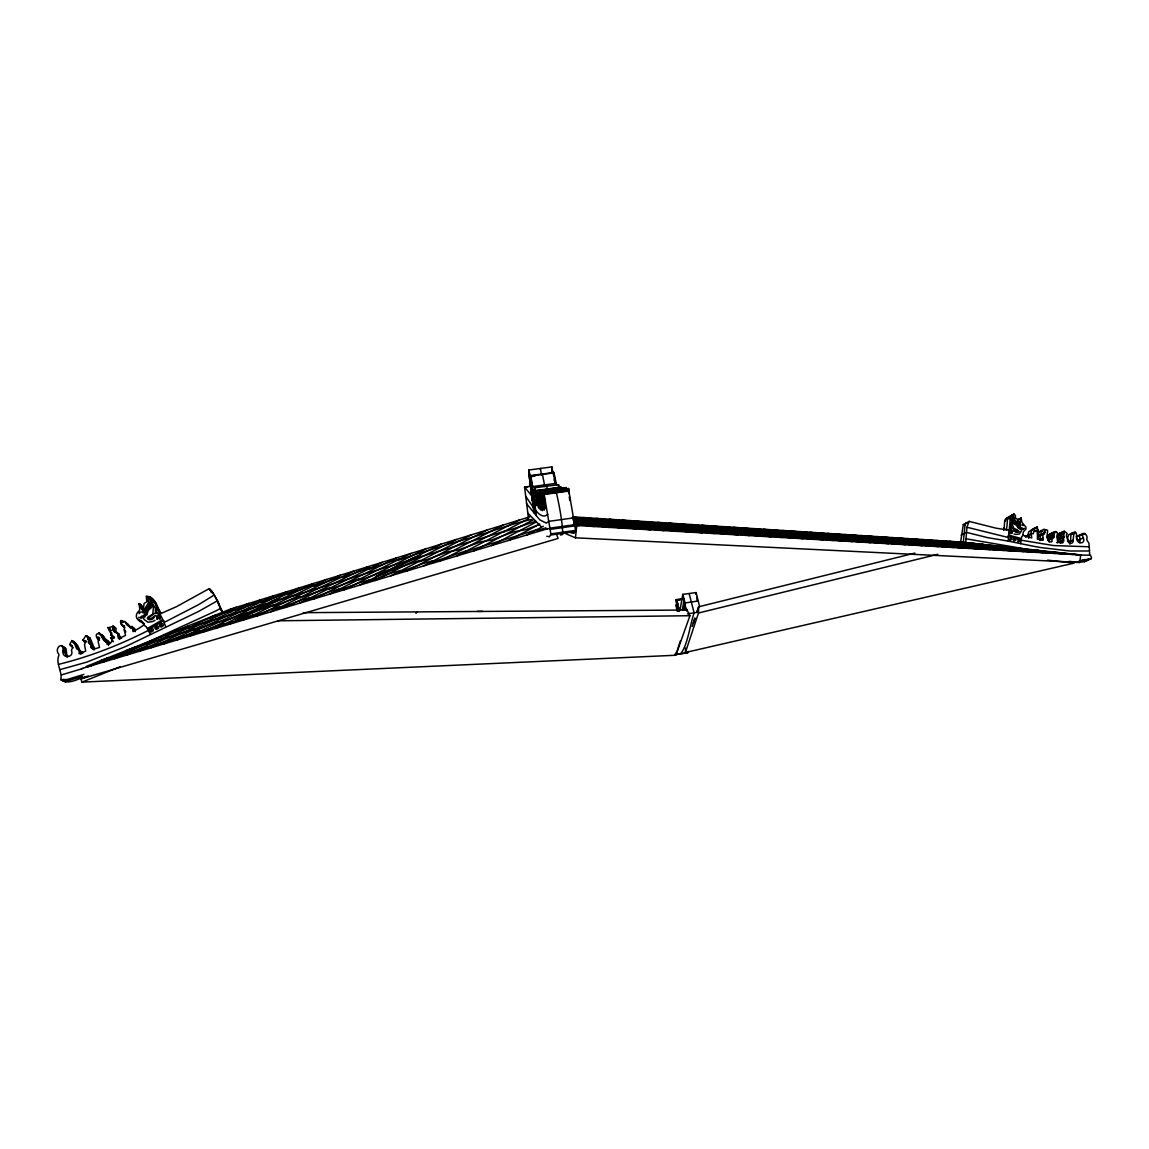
<?xml version="1.0" encoding="UTF-8"?>
<svg xmlns="http://www.w3.org/2000/svg" width="1149" height="1149" viewBox="0 0 1149 1149"><rect width="100%" height="100%" fill="white"/><g stroke="black" fill="none" stroke-linecap="round" stroke-linejoin="round"><path stroke-width="1.5" d="M1057.87 534.228L1064.462 531.168L1057.741 534.228L1057.899 542.242L1060.613 542.845A41.68 38.606 59.9 0 1 1062.667 542.96C1065.137 540.705 1061.317 526.63 1067.277 533.739C1064.979 535.377 1067.766 538.938 1069.231 543.032C1074.889 544.626 1072.505 539.183 1073.841 534.831A4.266 3.935 57.9 0 1 1073.956 534.084C1077.547 528.353 1076.024 538.709 1077.058 538.464A1.81 1.666 58.1 0 1 1077.503 539.714C1077.288 544.784 1086.135 543.563 1083.32 537.991A13.644 12.567 58 0 1 1082.918 537.1C1080.836 530.192 1088.821 534.386 1086.739 539.254A2.212 2.039 58.2 0 0 1086.997 540.274L1088.893 543.075L1089.525 550.586M677.479 610.708L676.187 599.62L683.023 599.146M528.483 518.271L524.562 487.032L530.867 486.171M570.909 532.849L574.055 533.28L575.592 530.393L568.425 488.382L568.712 493.582M533.021 490.882L533.28 493.797L532.763 490.666L532.964 492.232M552.913 472.914L551.922 466.882L528.899 470.013L529 474.365A9.034 0.862 82 0 0 529.316 477.467L530.551 486.673A9.336 0.89 82 0 0 530.637 487.463L531.728 495.851L524.562 487.032M97.909 639.103L99.46 640.295L97.737 639.289L98.728 637.35L98.153 641.76L99.518 647.404L96.157 648.496A55.597 52.854 -21 0 0 93.414 649.415L92.523 648.582C92.753 644.833 89.234 641.803 88.545 636.963C84.753 639.95 96.085 645.408 94.089 649.716L90.929 647.433C92.293 645.106 88.789 643.354 88.933 641.314M150.476 634.42L145.995 626.42A49.335 47.095 -11.5 0 1 144.357 625.53L142.275 622.112A3.504 3.346 -15.1 0 0 140.092 620.259C134.936 619.67 135.582 613.523 138.799 611.081C141.657 609.688 136.774 601.085 140.336 604.733A11.174 10.628 -14.2 0 1 140.925 606.773L141.514 609.056L143.309 609.401L144.099 603.44L146.842 601.76L146.253 596.101L150.275 597.092L151.05 600.094L150.361 605.351L146.325 609.243L145.693 613.149L144.056 612.991A3.016 2.873 -14 0 1 143.453 612.676L142.577 612.532A2.7 2.571 -14.1 0 1 141.772 612.029L143.323 609.573L143.496 610.78A3.878 3.691 -14.2 0 1 143.539 611.512L143.223 612.474M1089.554 551.003L1069.906 551.003L1040.965 547.585A252.45 229.886 48.7 0 1 1032.161 545.99L1008.362 541.107L1008.434 535.549A7.899 7.339 57.1 0 1 1008.621 534.802L1009.368 529.459M548.992 489.014L549.251 490.307M1020.614 543.664L1021.734 536.712A37.788 35.202 55.4 0 0 1022.624 535.693L1023.213 532.691A2.657 2.47 57 0 1 1024.262 530.852L1025.913 529.186L1025.928 527.104L1021.949 522.45L1021.116 518.098L1020.341 519.219A8.46 7.842 56.5 0 0 1020.427 520.87C1020.427 527.061 1018.33 517.854 1015.429 518.343C1016.176 513.172 1012.815 513.459 1010.962 516.447A5.86 5.443 56.2 0 0 1010.201 518.371L1009.813 524.26A6.061 5.644 56.6 0 0 1009.669 524.763L1009.267 530.134L1008.204 530.077L995.982 528.152L969.11 521.373L963.279 524.619L960.693 541.696M1055.199 531.57C1040.793 536.684 1051.996 541.524 1054.897 532.145C1060.57 531.556 1054.71 536.439 1057.626 538.838M1006.438 530.378L1006.883 526.199A6.032 5.616 56.6 0 1 1007.027 525.696L1007.414 519.836A5.831 5.415 56.3 0 1 1008.161 517.912L1008.908 516.978L1008.98 518.759M559.017 487.751L558.601 484.677L535.046 487.736L536.669 505.603L535.779 504.253A108.968 10.657 82.3 0 1 535.089 502.917L530.766 475.614L530.91 477.481A13.213 1.278 82 0 0 531.283 480.067L531.685 484.059L528.899 470.013M540.375 469.367L540.418 468.447L541.524 475.169M1047.601 560.166L1074.258 563.082L685.393 652.503L698.491 613.006L698.693 606.686L696.94 612.015M685.393 652.503L685.536 647.993M561.1 488.67L560.899 487.061L560.439 488.655M551.865 467.815L551.922 466.882M965.763 542.227L966.941 527.161L969.11 521.373M963.149 543.592L965.002 525.366L965.864 523.183L967.889 523.197M532.763 491.212L531.628 485.711M558.515 484.706L558.543 487.478M544.281 509.969L543.319 509.452L540.102 491.111L564.245 487.779L564.274 488.943M555.901 490.91C558.428 500.907 562.522 521.229 562.78 534.486L560.468 535.003M532.748 490.968L532.404 489.417M532.059 493.065L533.581 498.795L532.806 497.1A19.476 1.853 81.9 0 1 532.964 497.474L533.136 497.574A40.976 3.921 82.1 0 0 533.251 497.574L533.064 495.937A50.901 4.84 81.8 0 0 532.605 494.788L530.637 485.122A58.628 5.788 82 0 1 530.292 482.896L530.421 483.183A13.659 1.293 82 0 1 530.608 484.088L532.648 492.016M1054.107 535.391C1049.267 538.938 1045.288 539.47 1047.069 535.434A6.937 6.434 57.3 0 0 1047.285 533.452C1048.017 528.928 1047.658 530.421 1044.154 529.402C1048.175 535.247 1037.087 533.926 1037.36 539.24M1003.709 530.465L1004.111 527.621A6.018 5.601 56.6 0 1 1004.269 527.118L1004.643 521.273A5.802 5.4 56.3 0 1 1005.404 519.362L1008.736 517.337M1027.723 536.009L1028.743 531.944A3.734 3.461 57.2 0 1 1029.849 531.039C1041.597 523.312 1035.981 529.517 1037.446 534.529A2.255 2.083 57.3 0 1 1037.389 535.362L1037.748 539.168L1040.836 539.771A83.834 77.299 54.2 0 0 1042.99 540.231C1043.823 540.49 1041.928 536.023 1043.507 533.825M73.234 642.88L73.435 641.673L75.762 644.043A5.716 5.4 -17.6 0 1 76.251 644.905L78.979 650.707M74.915 644.058C74.527 639.39 70.865 640.812 70.032 643.9C70.017 647.864 74.556 645.681 71.755 649.415A2.442 2.298 -17.8 0 0 71.683 651.11C73.838 657.731 62.06 658.952 62.922 651.224A18.499 17.422 -18 0 0 63.08 649.989C62.936 640.654 53.816 648.725 58.743 654.111A2.987 2.815 -18.3 0 1 58.843 655.447C55.411 663.433 62.707 672.122 60.796 679.662C68.811 685.68 78.807 677.838 87.109 676.416M1021.878 527.879L1021.576 529.502L1020.111 529.272A1.58 1.465 56.7 0 1 1019.723 528.597L1020.082 527.219M572.791 516.849L960.621 542.026L1080.706 554.953L1079.73 562.464L575.448 537.818L576.769 525.51L573.566 524.317M1038.035 530.206L1035.134 531.513M1047.902 540.504C1048.85 534.386 1046.581 543.147 1051.033 541.782A15.454 14.305 57.2 0 0 1051.665 541.868L1052.154 541.251A20.395 18.844 57.9 0 1 1051.752 539.154C1052.326 538.536 1054.409 538.292 1054.093 535.506M696.883 599.922L697.299 596.92M684.072 598.888L682.449 609.76M1079.787 542.558L1080.218 539.355A13.587 12.51 58 0 1 1079.83 538.464L1079.514 535.204L1082.042 534.831M699.554 606.457L696.136 592.554L682.793 594.363L679.921 610.679M1042.746 539.154L1039.816 540.518L1040.376 535.448L1044.498 533.782M146.512 613.365L146.727 612.23A15.885 15.167 -14.1 0 1 147.173 610.794L151.395 606.299L151.51 598.514L152.903 599.361A7.655 7.296 -13.6 0 1 154.727 601.401L157.743 608.352A7.928 7.555 -14.1 0 1 158.16 608.884L160.544 613.767M80.861 654.356L81.033 651.483L79.942 651.368M689.285 594.062L694.097 612.834C689.975 625.027 687.72 644.661 681.098 653.034M695.691 594.22L695.877 593.085M683.899 610.363L685.063 602.952L682.793 594.363M685.924 610.191L685.063 602.952L698.305 600.97M159.137 611.311L159.352 610.234A7.885 7.512 -14.2 0 0 158.935 609.702L155.934 602.78A7.612 7.253 -13.7 0 0 154.124 600.755L152.329 599.721M1026.531 536.612L1025.511 537.086M1038.193 529.818L1035.278 531.01M1009.497 533.007C1011.163 530.781 1010.474 536.913 1011.149 530.895M71.913 646.083L71.64 645.25M160.788 625.803C162.009 623.361 163.201 628.173 160.386 626.794C157.241 623.936 164.551 621.666 163.273 625.99M150.806 630.772C152.027 628.345 153.205 633.156 150.39 631.778C147.244 628.92 154.569 626.636 153.291 630.973M156.049 628.173C157.269 625.731 158.461 630.542 155.646 629.164C152.501 626.306 159.812 624.036 158.533 628.374M1039.486 532.619C1035.895 530.522 1041.468 537.502 1037.676 536.583M1067.579 541.71L1067.766 537.588A4.237 3.907 57.9 0 1 1067.881 536.842L1068.857 534.615L1074.947 531.829M135.252 631.634C134.548 623.534 127.381 629.623 125.586 621.982A4.998 4.754 -15.6 0 0 123.704 621.279C114.742 620.087 127.338 626.55 123.948 629.638A2.973 2.829 -15.7 0 0 124.379 630.629L125.557 635.397L121.65 637.278A112.286 105.737 -11.3 0 1 118.936 638.643C117.485 639.533 119.237 633.975 116.178 631.979C114.541 631.174 111.41 629.997 113.062 626.42C110.261 627.426 106.038 626.851 110.189 632.007A9.206 8.761 -15.9 0 0 111.352 634.334L111.151 635.44L114.541 637.523M119.625 639.347L120.401 637.623L118.706 633.717L115.23 631.16M152.817 600.266L150.275 597.092L151.668 597.954A7.698 7.339 -13.5 0 1 153.506 600.008L156.537 606.988A7.971 7.598 -14 0 1 156.968 607.534L156.738 608.611A7.066 6.736 -13.6 0 0 156.666 609.702L156.637 611.44A6.707 6.406 -13.7 0 0 156.824 612.805L156.867 612.948M97.737 639.289C91.949 630.413 104.602 633.214 104.875 639.476M1050.847 539.14L1051.436 533.768L1053.073 532.992M144.76 611.44C145.449 606.514 151.984 604.302 149.557 598.629A52.653 49.867 -14.6 0 0 149.269 596.819L150.476 598.083L148.623 597.638M1069.963 544.195L1069.245 541.754L1072.591 540.346M157.614 615.476C156.207 626.607 158.749 610.622 152.788 617.415A16.718 15.985 -15.2 0 0 151.97 618.018L150.677 618.564A34.8 33.106 -12.5 0 1 149.787 618.88L148.752 618.909L148.925 617.745A43.978 42.125 -16.5 0 1 151.079 616.008L153.42 613.781L157.585 613.221L160.716 617.415M1021.562 530.062L1021.533 530.177A14.363 13.357 56.4 0 1 1021.088 531.556L1019.307 534.026L1015.975 534.414A29.357 27.361 58.3 0 0 1014.107 533.998M532.59 490.838L532.633 490.063M1081.985 559.865L1090.616 559.204C1093.446 556.791 1088.304 554.996 1089.625 552.123M686.987 610.033L303.221 612.676M110.907 630.428L107.877 627.297M122.455 622.241L123.862 622.198M680.366 640.869L676.991 651.526L674.966 654.413M1078.796 535.98L1076.455 536.583L1076.613 539.427M1018.804 527.348C1020.556 526.256 1016.477 527.736 1019.881 527.937M1049.008 541.854A20.309 18.772 57.9 0 1 1048.793 540.518L1048.85 539.527L1051.809 538.149M1021.289 518.371L1017.698 519.75L1017.597 522.321M113.004 625.76L116.092 628.417L115.719 632.352M692.143 626.578L694.872 618.291M697.055 611.656L698.693 606.686M693.278 623.146L694.915 618.191M566.586 488.928L566.313 487.549L541.926 490.91L545.129 508.777L544.712 500.174A22.851 2.37 82 0 1 544.454 498.738L543.736 491.7L550.874 533.897L549.552 536.755L546.78 536.267M687.016 609.86L689.946 615.72L675.856 655.246L81.996 682.118L80.186 677.077M143.869 610.392L148.451 602.823L147.905 596.317M92.71 644.172L90.139 638.169L85.816 635.699L83.101 639.907L84.394 642.104L85.859 641.156L84.495 644.632L85.701 651.095L79.037 653.795L79.382 650.348L76.638 648.768L74.57 643.742A5.745 5.429 -17.6 0 0 74.082 642.865L71.741 640.481M88.933 638.37L90.139 638.169M101.672 635.124L105.794 642.004L98.8 632.682M1057.453 541.481L1057.511 539.484M1030.495 534.816L1031.615 530.551A3.749 3.476 57.2 0 1 1032.707 529.632L1034.086 528.468L1034.445 529.215M1048.247 535.951L1054.466 532.863M1041.569 535.175L1040.865 530.924L1042.933 531.441M117.643 634.09L118.706 633.717M112.602 635.943L114.325 637.436M154.411 616.683C152.372 622.341 142.677 619.081 150.275 615.706L153.42 613.781M1024.448 528.325C1020.786 531.829 1023.831 526.572 1022.553 528.985M116.595 632.539L121.047 638.298M688.782 651.44L687.648 652.819L675.167 654.743M1060.398 543.06L1060.714 532.849L1062.179 533.265L1059.191 534.644L1058.459 533.955M1037.217 527.061L1035.608 528.224A3.763 3.49 57.2 0 0 1034.502 529.143L1033.21 533.754L1031.17 533.682L1031.773 537.904L1027.436 536.77A67.705 62.563 54.6 0 1 1024.247 535.707L1023.012 535.247M146.756 615.103L148.207 610.435L151.869 607.146A2.93 2.801 -13.6 0 0 152.199 606.5L152.286 606.241A11.734 11.203 -13.5 0 1 152.501 605.365L153.061 601.817A36.452 34.599 -14 0 0 153.061 600.467M145.765 612.618L144.918 613.925L145.851 613.896M1020.255 525.639L1019.795 524.978A2.944 2.729 56.6 0 1 1019.651 524.418L1019.479 523.484L1021.131 525.007A2.054 1.896 56.5 0 1 1020.7 525.553L1020.14 525.84A2.284 2.126 56.5 0 1 1019.795 526.199C1016.851 524.519 1011.292 520.741 1011.709 515.513M141.571 617.372C138.928 614.859 145.061 620.245 138.756 617.286M132.149 627.857L133.456 627.627L134.103 631.261M133.485 629.106L134.72 628.762M504.31 531.298L363.615 574.227M532.044 493.194L532.404 500.246M504.239 531.369L503.535 531.93L521.072 526.213M552.195 490.02L557.394 489.273M1048.06 536.827L1054.207 533.84M564.173 488.325L560.741 488.799M186.239 635.469C173.671 638.499 154.196 646.37 143.208 647.921C133.227 652.072 125.011 654.528 120.3 654.758C113.823 656.768 107.834 660.086 101.213 661.68C96.43 663.174 104.114 659.799 100.609 660.718L108.566 657.558L90.972 665.817M547.771 514.292C543.506 518.644 538.22 513.833 535.549 510.185M291.774 596.374L363.544 574.256M113.837 638.284C108.236 635.095 115.245 642.693 108.71 643.569A20.596 19.533 -15.9 0 1 107.92 643.914L107.044 644.302L106.986 643.354A27.375 25.91 -17.5 0 0 106.613 640.639L106.096 639.447L104.286 640.812M415.924 613.25L417.087 612.288M572.733 518.515L573.495 517.897L548.791 521.359L546.263 523.082L540.188 520.095A459.298 44.452 83.3 0 1 538.508 518.343L526.501 503.607M1075.823 562.392L1084.397 561.746L1085.259 559.965M108.681 642.119L109.586 642.995A27.059 25.623 -17.6 0 1 109.744 643.9M113.564 627.598C116.178 625.946 112.372 632.122 115.546 632.596L114.096 631.375M143.654 625.128L142.189 626.148A90.225 85.227 -11.6 0 1 138.368 628.618L133.054 631.62L132.034 626.262M124.552 625.631L123.647 626.593L124.724 627.584M549.753 528.382L546.493 529.172M189.054 627.613L188.436 628.029L202.425 623.361M169.018 637.12L168.4 637.537L194.181 628.934L195.201 628.79L193.334 630.155L200.888 627.943L215.581 622.341L224.084 620.963L243.976 613.724L246.748 613.063L245.154 614.428L249.118 613.394L273.62 605.006C266.266 610.176 305.936 592.913 300.09 597.724L315.415 592.568M189.168 627.555L189.987 627.024L164.307 635.397M265.634 604.216L265.046 604.819L278.877 600.195M213.973 595.168L198.992 604.431L164.393 622.313M291.846 596.345L293.254 595.455L278.92 600.166M265.706 604.187L266.496 603.67L227.042 615.921M169.09 637.077L170.038 636.489C150.72 643.454 143.553 643.799 125.658 650.765M147.704 628.316L162.239 619.857M148.336 629.695L163.804 620.675M963.279 524.619L965.275 524.633M218.224 602.119L211.99 591.304L208.96 588.776L176.573 606.629L161.19 613.422L159.783 613.868L156.968 607.534M218.669 604.087L220.507 608.424L215.524 611.11L131.474 649.544M961.124 535.132L966.323 532.332L987.709 537.66L1008.362 541.107M1058.114 534.314L1064.204 531.484M545.344 529.416L547.025 528.511M527.032 534.917L543.305 526.242M509.064 540.289L539.757 524.059M1014.208 513.933L1006.179 518.716M491.355 545.617L535.649 522.335M473.919 550.859L533.294 519.822M456.771 556.001L528.569 518.702M439.88 561.071L519.377 520.023M423.292 566.055L503.219 524.992M1017.698 519.75L1021.116 518.098M390.89 575.778L471.65 534.73M406.976 570.952L487.32 529.904M375.034 580.547L456.21 539.484M459.499 540.906C484.418 534.486 507.959 524.504 531.398 519.449M359.45 585.214L440.972 544.181M344.082 589.825L425.963 548.805M411.17 553.358L328.973 594.363M314.036 598.859L396.592 557.854M284.923 607.591L368.01 566.658M299.386 603.254L382.229 562.278M216.5 599.347L217.233 600.884L198.59 611.455L136.013 641.559A343.364 316.435 -4.5 0 1 124.868 646.83L87.037 662.039L60.035 669.637M270.661 611.871L354.036 570.952M256.644 616.079L340.233 575.204M1031.543 530.235L1037.274 527.147M148.781 630.198C120.042 644.833 89.866 656.725 58.498 664.352M242.755 620.245L326.646 579.398M235.559 618.722L234.41 619.34L241.103 617.171L279.552 598.485L271.997 601.114M229.125 624.338L313.189 583.548M215.667 628.388L299.961 587.613M1025.439 536.454L1031.227 533.581M189.355 636.287L256.715 603.914M256.902 603.828L273.993 595.613M202.411 632.367L286.905 591.634M1037.964 532.317L1043.895 529.359M176.458 640.151L243.947 607.835M244.162 607.735L261.283 599.534M163.718 643.971L231.294 611.713M231.552 611.598L248.701 603.412M138.814 651.454L206.561 619.311M206.877 619.153L215.753 614.945M151.194 647.734L218.87 615.534M219.129 615.404L236.321 607.232M1039.156 535.175L1045.001 532.404M1037.475 536.827L1043.694 533.868M126.591 655.117L189.168 625.516M1038.021 536.813L1041.181 535.506M102.678 662.298L135.611 646.815M114.57 658.736L162.512 636.115M1039.558 539.57L1042.818 538.019M1048.477 535.147L1055.917 531.499M1039.5 539.944L1042.43 538.565M1048.204 536.21L1054.121 533.438M1048.046 536.985L1053.963 534.213M1047.888 537.689L1054.078 534.644M1048.132 539.527L1054.05 536.798M1048.735 539.872L1052.154 538.307M1057.985 536.597L1063.988 533.84M125.514 652.273L129.981 650.219M538.824 524.676L525.323 529.775L514.479 531.642L491.226 540.087L480.813 541.868L458.092 550.041L448.483 551.707L426.236 559.764L419.227 561.689L420.362 560.41L417.36 561.129L395.199 569.157L387.974 571.139L388.98 570.062L385.403 570.852L364.621 578.407L357.827 580.302L359.091 579.024L356.822 579.513L335.695 587.153L328.715 589.035L330.122 587.958L327.465 588.417L315.472 592.539M1057.497 539.025L1063.715 535.994M1057.439 539.24L1063.744 537.028M1058.042 539.858L1064.089 537.272M1057.037 542.587L1063.026 539.872M1057.166 542.788L1063.155 540.073M1060.814 541.825L1063.845 540.964M1076.455 536.583L1082.904 533.438M1081.87 534.601L1085.144 533.452M1069.173 542.098L1073.094 540.504M226.942 615.979L202.468 623.332M1077.159 540.705L1083.32 537.991M186.31 635.44L199.28 631.016L200.113 630.973L198.274 632.381L203.459 630.93L221.915 624.122L227.43 623.735L252.995 615.088C245.513 620.302 285.584 602.823 279.609 607.835L303.264 599.606L309.598 597.868L308.349 599.16L310.546 598.715L332.09 590.916L338.969 589.107L337.332 590.284L340.205 589.796L361.116 582.227L368.944 580.101L367.637 581.193L370.71 580.618L392.096 572.848L400.642 570.493L399.134 571.656L401.733 571.268L423.191 563.527L432.627 560.769L432.038 561.789L436.62 560.726L466.666 550.687L465.446 551.764C491.743 543.032 510.587 538.235 537.172 529.502L536.842 530.493L545.904 527.879M521.115 526.199L535.721 521.258M413.324 555.082L460.146 540.576M413.123 555.182L399.349 559.822L398.315 559.936L399.464 559.06L394.897 560.166L370.251 568.856L368.728 569.157L370.021 567.936L366.775 568.784L342.359 577.416L339.127 577.315L314.883 585.846L313.059 586.263L314.524 585.028L307.745 586.938L288.298 594.004L286.661 594.32L287.911 593.157L281.993 594.837L262.733 601.861L260.564 602.363L261.9 601.2L256.529 602.694L238.13 609.358L232.213 610.119L210.195 617.688L211.818 616.51M1013.633 531.14C1028.341 535.779 1008.549 521.933 1009.569 532.921M1084.397 561.746L1091.406 558.572M81.996 682.118L120.142 666.75M80.602 675.655L81.909 678.628L88.545 675.985M86.146 666.463L230.978 608.884M143.496 609.487A11.045 10.513 -14.4 0 0 142.921 607.476L141.729 606.241L141.442 607.333M87.669 666.894L92.854 665.099M83.13 668.431L62.003 674.736M83.863 674.42L66.915 679.562L60.796 679.662M82.34 676.474L68.638 680.538L63.913 681.098L62.118 680.007L65.651 682.061M109.686 628.446L110.778 630.844M230.748 608.999L529.79 516.835M573.624 518.386L572.762 518.055M81.435 668.675L546.78 528.985M81.909 678.628L558.098 538.436L556.834 535.147M1049.166 534.386L1050.832 534.888M698.836 606.758L914.877 553.086M698.491 613.006L937.828 554.292M1069.245 541.754L1070.609 540.36L1070.796 536.21A4.251 3.921 57.9 0 1 1070.897 535.463L1071.888 533.222L1072.606 534.328M142.002 615.778L143.094 617.631L144.961 616.812A2.083 1.982 -14.5 0 0 145.176 615.864C143.639 612.661 142.361 618.65 144.487 616.079M678.097 653.925L687.648 652.819M683.009 599.031L676.373 599.749M683.181 599.333L676.689 600.223A33.896 5.673 81.5 0 1 676.79 601.344L677.206 603.943M687.447 613.839L697.414 612.331M549.768 528.181L574.471 524.705M550.141 529.373L574.859 525.883M550.874 533.897L575.592 530.393M550.888 535.017L575.592 531.513M524.547 487.636L527.707 487.205M532.935 486.53L556.173 483.341L556.504 485.007M540.116 491.097L542.515 510.601A66.556 6.679 81.7 0 0 542.17 510.616L538.766 492.849L539.958 505.531A33.22 3.361 82 0 0 540.49 508.892L540.547 509.941A24.732 2.456 82 0 1 540.432 509.84L538.407 500.045A10.959 1.077 82 0 0 537.991 496.813L537.158 490.321L538.867 508.16A137.305 13.558 82.4 0 1 538.436 507.657L535.477 490.709L560.899 487.061M535.52 490.982L560.971 487.42M535.549 491.111L539.958 490.422M543.348 489.962L548.418 489.259L548.619 490.293M551.793 488.799L557.38 488.124M543.52 491.169L548.777 490.465M543.879 491.987L568.511 488.598M544.209 509.596L542.098 492.691L568.597 488.957M544.123 493.338L568.755 489.948M544.181 493.61L568.812 490.206M544.353 494.013L568.999 490.623M544.439 494.415L569.085 491.011M530.723 475.557L553.933 472.469L556.173 483.341M530.723 475.988L554.019 472.857M530.034 476.734L534.931 476.074M1019.895 527.808L1021.188 528.195L1020.255 528.626M81.996 652.273L82.728 653.522M144.702 615.132L146.526 614.442L145.693 613.149M103.108 635.799L99.46 634.248M983.831 544.54L927.3 540.619L928.32 540.82M575.103 522.939L575.893 522.91L574.026 522.508L608.869 527.391M1089.324 546.78L1053.59 545.56L1020.743 540.131M63.41 647.691L65.953 648.668L66.556 652.244A18.283 17.235 -18.1 0 1 66.398 653.479L67.777 656.093M124.465 626.32L122.44 625.587M1089.453 555.182L1076.986 555.068M1078.897 561.129L1087.5 560.468L1088.362 558.687M277.742 620.805L689.946 615.72M477.05 611.397L482.58 611.354M1022.682 524.461L1023.084 525.682L1023.027 524.547M1037.245 550.242L1036.384 550.227L1040.089 550.831L1024.391 549.481L1025.411 549.696M573.523 520.497L636.977 529.028M809.356 536.899L810.777 536.928L807.546 536.267L865.973 540.289L863.761 539.872M773.004 535.822L894.611 543.29M752.854 533.122L812.228 537.272M772.746 535.779L650.88 528.597L652.675 529.043M752.595 533.079L727.303 531.657C740.143 533.969 694.728 528.526 706.736 530.795L628.848 525.711L629.824 525.897M573.839 522.235L631.246 526.213L629.379 525.84M628.431 521.359L639.39 522.378M572.547 517.797L628.144 521.33M573.049 519.851L575.304 519.98A22.492 0.833 6.3 0 1 575.692 520.009L601.602 522.149L599.879 521.775M576.769 525.51L1080.706 554.953M693.134 526.041L929.555 541.064L928.564 540.849M695.317 526.185L662.025 523.772M1028.929 534.888L1028.714 538.278M1015.975 548.001L1003.192 546.809L1004.212 547.025M574.888 524.045L652.704 529.229L650.707 528.77M960.607 542.026L983.07 544.439M1069.144 561.33L1079.73 562.464M639.49 522.393L661.939 523.757M893.951 543.204L1070.38 553.847M849.499 537.402L859.739 538.192L858.073 537.933M849.398 537.387L698.908 527.836C711.217 529.976 666.147 524.748 677.896 526.888L625.875 523.312L626.622 523.47M1073.482 554.191L1078.552 554.823M1052.383 551.922L1072.893 554.507M1031.242 549.639L1067.091 554.163M1010.072 547.369L1061.202 553.818M923.925 541.524L919.358 541.15L920.263 541.28M986.991 544.841L1055.227 553.473M967.458 542.773L1049.152 553.114M956.126 541.739L1043.005 552.755M949.447 541.308L1036.7 552.382M942.668 540.877L1030.394 552.008M935.789 540.432L1023.989 551.649M928.809 539.973L1017.439 551.261M921.728 539.513L1010.804 550.874M914.532 539.039L1004.054 550.472M907.236 538.565L997.217 550.084M899.825 538.091L990.237 549.667M892.299 537.603L983.185 549.265M921.067 541.394L965.39 546.881L964.183 546.694M884.644 537.1L976.004 548.834M876.874 536.597L968.693 548.418M868.989 536.095L961.282 547.972M860.974 535.563L953.713 547.542M852.817 535.046L946.044 547.082M844.558 534.5L938.245 546.637M836.156 533.955L930.317 546.163M827.596 533.409L847.086 535.937M847.344 535.965L922.245 545.703M818.907 532.834L838.497 535.391M838.741 535.42L914.001 545.215M810.059 532.26L829.722 534.831M830.038 534.874L905.642 544.727M801.068 531.685L820.846 534.256M821.162 534.299L897.182 544.238M791.934 531.082L811.769 533.682M812.128 533.725L888.522 543.721M782.627 530.479L802.562 533.093M802.95 533.15L879.717 543.218M747.295 533.667L753.672 534.184L700.56 527.334L701.608 527.535M773.176 529.876L793.198 532.504M793.6 532.547L870.712 542.687M763.554 529.244L861.621 542.156M753.744 528.612L852.328 541.61M743.762 527.966L842.863 541.064M733.608 527.305L833.427 540.504M723.252 526.63L823.373 539.915M712.753 525.94L813.363 539.341M702.01 525.251L803.151 538.737M691.095 524.547L792.738 538.134M679.978 523.815L782.124 537.502M668.89 523.097L771.539 536.885M657.731 522.378L760.882 536.267M600.324 521.833L599.29 521.632L628.431 523.786L626.722 523.47M646.384 521.675L749.608 535.606M633.961 520.827L738.146 534.946M622.169 520.095L726.427 534.256M609.257 519.233L630.542 522.134M630.844 522.163L714.434 533.553M596.489 518.4L617.875 521.316M618.219 521.359L702.24 532.834M583.505 517.553L604.977 520.497M605.351 520.54L689.687 532.102M573.452 517.136L591.764 519.65M592.195 519.707L677.005 531.369M572.331 517.969L578.335 518.802M578.723 518.845L663.95 530.608M573.452 519.147L650.664 529.833M574.486 521.445L623.131 528.224M1004.355 547.039L1006.481 547.384L977.512 545.201L979.537 545.56M574.083 523.7L594.306 526.529M579.369 525.653L576.109 525.265M1025.669 549.739L1027.795 550.069L957.821 545.459L958.955 545.66M959.085 545.674L961.11 546.005L912.723 542.716L914.547 543.017M979.623 545.574L980.786 545.789L856.479 537.646L857.944 537.919M914.633 543.032L916.098 543.276L863.631 539.858M62.419 646.528L64.215 647.519L64.832 651.124A18.384 17.336 -18 0 1 64.66 652.359L67.173 657.041M545.086 528.957L545.804 529.086M1037.145 551.017L965.892 538.78M1008.161 537.473L967.185 527.29M210.77 591.678L213.771 594.162M1008.161 536.109L1020.93 539.657M105.119 639.49L106.211 642.104M1009.052 535.161L1021.03 538.493M142.677 622.83L139.776 621.437L138.9 619.799M565.897 533.768L575.448 537.818M1048.85 539.527L1049.626 540.131M555.556 482.221L555.915 484.117L555.527 482.537M75.116 642.837L77.428 645.207A5.673 5.372 -17.7 0 1 77.902 646.068L80.631 651.828M112.545 636.948L113.148 637.566L113.076 636.316M62.922 651.224L66.398 653.479M98.326 637.968L97.708 637.164M61.486 645.479L65.565 648.151M72.143 646.269L72.947 647.878M69.974 644.661L71.583 645.523M78.706 650.018L82.671 652.603M90.929 647.433L94.089 649.716M90.728 646.83L93.888 649.113M83.116 640.108L84.753 641.3M83.101 639.907L84.724 641.099M91.489 646.083L94.721 648.093M85.328 640.74L86.936 641.918M89.004 643.009L92.179 645.35M88.99 642.822L92.164 645.149M89.478 642.506L92.638 644.848M160.587 617.343L158.39 616.611L160.3 618.191L160.056 619.34L158.332 618.205L157.485 615.62M87.64 638.787L90.828 641.156M85.816 635.699L89.651 638.427M97.938 637.681L99.489 638.887M98.139 637.307L99.676 638.499M102.462 638.629L105.478 640.998M101.787 636.948L105.378 639.562M101.485 636.015L105.019 638.672M106.096 639.447L109.37 642.19M98.613 632.682L104.502 637.867M110.577 637.91L112.056 639.103M110.735 637.824L112.214 639.031M110.821 634.995L112.358 636.072M107.776 627.627L110.735 630.126M118.807 637.235L120.228 638.442M118.203 635.9L121.579 638.384M112.817 629.882L114.282 631.117M115.087 631.447L117.959 633.889M1018.474 528.353L1016.362 525.136L1013.059 523.427A2.241 2.083 56.3 0 1 1012.671 522.996L1012.556 522.824A8.962 8.345 56.4 0 0 1012.183 522.206L1010.948 519.65A27.49 25.479 56.2 0 1 1010.617 518.63M121.636 625.042L124.437 627.569M120.832 624.065L124.035 627.009M120.99 620.604L122.412 621.896M121.033 620.474L122.555 621.695M1013.605 528.755L1015.745 529.919A33.666 31.382 58.1 0 1 1017.641 530.795L1017.325 531.829A26.427 24.531 55.6 0 1 1016.635 531.772L1015.615 531.642A12.754 11.878 57.3 0 0 1014.926 531.355C1010 528.052 1013.763 537.301 1011.264 530.967M541.265 526.716L527.779 513.172M564.547 488.842L564.245 487.779M138.814 603.656L141.729 606.241M139.675 603.685L142.275 606.428M677.594 609.961L677.766 610.708M210.827 590.442L212.881 592.74M99.274 640.481L98.642 639.347M533.179 507.284L525.553 496.052M107.589 640.639L108.107 641.817A27.217 25.766 -17.6 0 1 108.48 644.517L108.523 645.465M140.982 605.063L142.39 609.544M1019.292 524.203L1014.337 519.449L1013.131 514.436M553.186 473.661L553.99 476.548M125.844 631.979L125.772 631.864A2.959 2.815 -15.8 0 1 125.342 630.873L125.284 630.327M143.366 618.306L143.453 618.449A18.829 17.967 -13.6 0 0 144.645 619.943L148.092 622.27L152.702 621.523A38.434 36.797 -17 0 1 155.014 620.316M535.046 487.736L535.477 490.709M1017.856 541.667L1018.33 539.312L1020.312 540.806L1018.603 541.624L1018.876 540.561L1019.508 540.992M1013.562 540.676L1014.122 538.45L1016.104 539.944L1014.38 540.762L1014.668 539.7L1015.299 540.131M1009.827 540.016L1010.301 537.646L1012.283 539.154L1010.56 539.973L1010.847 538.895L1011.479 539.341M532.547 496.942L532.159 496.023L532.921 501.136L532.174 496.799M532.892 505.187L535.477 509.438L536.296 515.714M208.96 588.776L209.865 590.241M209.937 588.992L211.718 591.879M222.26 611.311L217.233 600.884L222.446 612.546M532.806 503.635L535.233 507.599M159.352 610.234L161.104 613.509M528.899 472.813L532.202 488.756A18.499 1.767 82 0 0 531.772 487.233L529.1 474.839M1018.948 525.179L1013.993 520.669L1012.571 516.519A39.497 36.538 56.4 0 1 1012.326 515.097L1012.312 514.982M1009.669 524.763L1010.086 525.538A5.386 5.027 56.4 0 1 1010.388 526.343L1010.833 527.65A5.113 4.768 56.5 0 1 1011.034 528.712L1011.048 528.827M1004.111 527.621L1004.528 528.382A5.343 4.984 56.5 0 1 1004.829 529.186M159.366 613.092L162.641 619.254A10.37 9.896 -15 0 1 163.215 620.101L165.7 626.779M113.32 641.731L112.458 639.993M130.986 628.072L126.979 623.275A4.969 4.725 -15.6 0 0 125.658 622.686M143.568 623.39L144.085 624.41M214.231 594.923L218.942 603.656M1018.215 527.003L1017.799 526.185A12.122 11.289 56.7 0 0 1017.152 525.194L1013.174 522.694L1011.163 516.777M130.096 627.828L128.372 624.611A4.941 4.697 -15.7 0 0 127.022 623.964M534.802 502.328L534.845 503.075A57.22 5.372 82.1 0 1 534.946 504.741L535.477 509.438M140.149 605.968L140.767 607.419M553.933 472.469L554.048 474.322A13.185 1.465 82.1 0 0 554.235 475.643M220.507 608.424L222.13 612.503M87.252 637.192L86.951 635.756M677.336 610.679L677.048 603.742M535.621 512.957C534.429 501.596 535.391 516.131 535.563 511.65M137.593 618.507L138.469 620.158L141.384 621.552A3.49 3.318 -15.2 0 1 142.993 622.528M1014.007 528.597L1011.795 523.413A36.782 34.053 56.8 0 1 1011.623 521.976L1010.847 524.906L1011.953 528.195A4.653 4.337 56.7 0 0 1011.982 528.813M151.711 599.333L151.539 598.428M555.197 482.006L554.866 481.101L554.981 481.991M532.188 488.21L532.131 487.104M533.466 492.447C532.705 488.268 534.098 497.488 533.495 491.298M145.866 611.972C144.257 609.085 143.481 614.126 145.219 611.828M677.68 610.65L676.962 600.884A5.099 0.876 81.5 0 1 677.393 602.291L678.456 607.103A5.285 0.905 81.4 0 1 678.556 607.476L679.346 610.866M554.393 480.612L554.766 482.149M547.542 490.092L546.795 486.558M554.364 479.55L554.866 481.804M554.608 491.169L554.134 489.23L554.177 489.948M1011.752 516.949L1011.407 515.413L1009.526 516.576A39.325 36.395 56.5 0 0 1009.669 517.395M111.439 632.295L111.654 633.243A9.163 8.704 -15.9 0 0 112.071 634.291M1018.732 525.581C1020.441 526.917 1018.703 523.384 1018.316 525.811M686.255 608.309L686.887 611.196M542.271 492.605L541.926 490.91M531.858 485.438L529.244 474.264A63.31 6.262 82.1 0 1 528.899 472.081L528.87 471.894M531.757 485.74L529.56 476.304M534.673 511.908C533.438 500.935 535.707 516.878 534.773 510.716M533.969 511.046C532.719 500.074 534.989 516.016 534.055 509.84M530.364 482.867L529.703 479.348A43.403 4.237 82.1 0 1 529.43 477.797M530.637 487.463L530.867 488.612A8.215 0.776 82 0 1 531.082 489.819L531.427 491.801A7.799 0.747 82 0 1 531.685 493.424L530.35 483.427M677.005 601.2L677.508 604.546M554.278 478.041L554.809 480.9L554.436 476.907M544.885 486.602L542.357 474.034L542.385 475.097M676.158 599.606L677.45 610.363M552.554 473.173L552.224 471.147A63.166 7.138 82.2 0 1 552.08 470.228M1007.802 518.86L1007.558 517.366M552.109 469.352L552.669 472.928M529.66 476.059L528.856 470.932M678.858 610.765L677.824 605.552A31.626 5.314 81.4 0 1 678.082 606.887L678.599 610.981M552.08 471.104L552.31 472.799L552.109 472.052M533.998 512.871L532.806 504.296A12.122 1.163 81.9 0 1 532.662 503.104L531.614 494.774M677.623 604.187L677.824 605.983A7.842 1.35 81.5 0 0 677.881 606.571L677.982 610.851M569.286 496.77L569.76 500.576M1006.739 517.912L1006.754 518.027A39.152 36.251 56.5 0 0 1006.897 518.845M532.202 496.899L532.82 502.17L532.332 498.278L532.389 500.102M533.466 494.357L533.481 494.544A21.946 2.083 82 0 1 533.725 496.741L533.624 501.768A44.61 4.251 81.8 0 0 533.28 501.323M678.556 607.476L678.642 608.223A4.725 0.804 81.4 0 0 678.743 608.97L678.915 610.176A4.481 0.776 81.4 0 0 679.002 610.636M1005.605 519.693L1005.634 521.043M566.414 488.842L566.313 487.549M677.336 609.401L676.632 606.916A7.325 1.235 81.5 0 0 676.359 605.523L676.1 604.676L676.876 610.851M152.817 613.767L153.549 606.686A48.947 46.434 -15.1 0 0 153.162 604.877L155.445 608.137L155.374 612.518A6.133 5.846 -14.3 0 1 155.618 613.279M63.655 679.432L63.669 680.222M677.853 610.665A10.6 1.824 81.4 0 1 677.766 609.688L677.522 603.541A23.727 4.007 81.5 0 0 677.379 602.607M143.582 623.218A3.461 3.303 -15.3 0 1 144.271 623.792M140.35 612.345L139.201 613.58L138.9 612.245A3.39 3.232 -14.5 0 1 139.446 611.943L140.35 612.345M532.734 487.205L532.346 485.409L532.648 487.219M532.346 487.549L531.743 484.26L532.303 487.564M376.168 576.496L383.881 574.012L420.678 555.369L413.238 557.782L376.168 576.496"/></g></svg>
